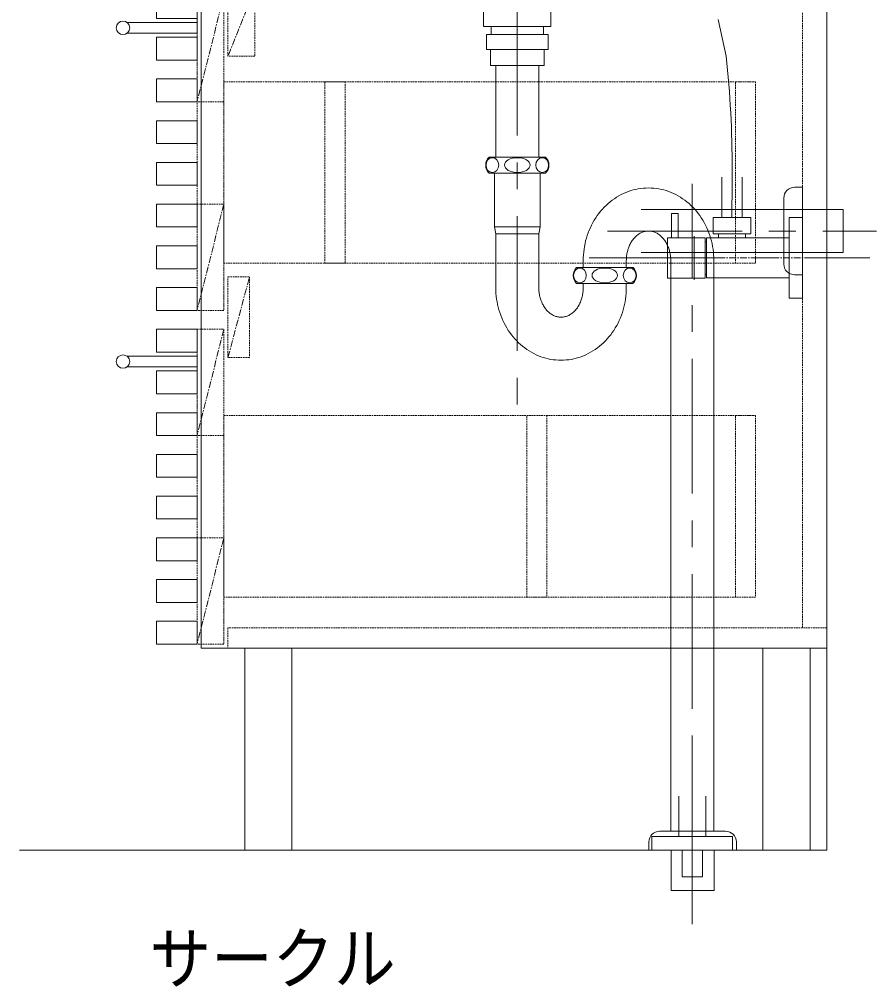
# Model space of a CAD drawing. Units: millimetres, scale not verified. Extents: x -6062 to 6062, y -3045 to 3045.
# Drawn here: x -2588 to -1950, y 1158 to 1877 of the extents above; entities that cross this region are included whole.
import ezdxf
from ezdxf.enums import TextEntityAlignment as Align

# ---------------------------------------------------------------- set-up
doc = ezdxf.new("R2010")
doc.units = ezdxf.units.MM
doc.header["$LTSCALE"] = 20
doc.linetypes.add('CHAIN1', pattern=[8, 5, -1, 1, -1])
doc.linetypes.add('DASHED1', pattern=[1.8, 1.2, -0.6])
for name, color, linetype, lineweight in [('0-0_1図面枠', 7, 'Continuous', 9), ('0-3_5ボウル・キャビネット', 7, 'Continuous', 9), ('0-4_4給排水', 7, 'Continuous', 9)]:
    doc.layers.add(name, color=color, linetype=linetype, lineweight=lineweight)
doc.styles.add('ＭＳ ゴシック', font='')
doc.styles.get('ＭＳ ゴシック').set_extended_font_data('MS Gothic')

# ---------------------------------------------------------------- blocks, each defined once
blk = doc.blocks.new('グループ-8')
at = {"layer": '0-3_5ボウル・キャビネット', "linetype": 'CHAIN1'}
for p, q in [((-12500, 38000), (-12900, 37000)), ((-12960, 37900), (-13360, 36320)), ((-12960, 34800), (-13360, 33220)), ((-12900, 32520), (-12580, 33720)), ((-12960, 32940), (-13360, 31360)), ((-12960, 29840), (-13360, 28260))]:
    blk.add_line(p, q, dxfattribs=at)
at = {"layer": '0-3_5ボウル・キャビネット', "linetype": 'DASHED1'}
blk.add_line((-4360, 38000), (-4360, 28500), dxfattribs=at)
at = {"layer": '0-3_5ボウル・キャビネット'}
for points in [[(-14000, 39000), (-4000, 39000), (-4000, 38000), (-14000, 38000)], [(-13300, 38000), (-4000, 38000), (-4000, 28200), (-13300, 28200)], [(-13960, 37900), (-13360, 37900), (-13360, 37560), (-13960, 37560)], [(-13960, 37280), (-13360, 37280), (-13360, 36940), (-13960, 36940)], [(-13960, 36660), (-13360, 36660), (-13360, 36320), (-13960, 36320)], [(-13960, 36040), (-13360, 36040), (-13360, 35700), (-13960, 35700)], [(-13960, 35420), (-13360, 35420), (-13360, 35080), (-13960, 35080)], [(-13960, 34800), (-13360, 34800), (-13360, 34460), (-13960, 34460)], [(-13960, 34180), (-13360, 34180), (-13360, 33840), (-13960, 33840)], [(-13960, 33560), (-13360, 33560), (-13360, 33220), (-13960, 33220)], [(-13960, 32940), (-13360, 32940), (-13360, 32600), (-13960, 32600)], [(-13960, 32320), (-13360, 32320), (-13360, 31980), (-13960, 31980)], [(-13960, 31700), (-13360, 31700), (-13360, 31360), (-13960, 31360)], [(-13960, 31080), (-13360, 31080), (-13360, 30740), (-13960, 30740)], [(-13960, 30460), (-13360, 30460), (-13360, 30120), (-13960, 30120)], [(-13960, 29840), (-13360, 29840), (-13360, 29500), (-13960, 29500)], [(-13960, 29220), (-13360, 29220), (-13360, 28880), (-13960, 28880)], [(-13960, 28600), (-13360, 28600), (-13360, 28260), (-13960, 28260)], [(-12650, 28200), (-11950, 28200), (-11950, 25200), (-12650, 25200)], [(-4950, 28200), (-4250, 28200), (-4250, 25200), (-4950, 25200)]]:
    blk.add_lwpolyline(points, close=True, dxfattribs=at)
at = {"layer": '0-3_5ボウル・キャビネット', "linetype": 'DASHED1'}
for points in [[(-12900, 38000), (-12500, 38000), (-12500, 37000), (-12900, 37000)], [(-13360, 37900), (-12960, 37900), (-12960, 33220), (-13360, 33220)], [(-13360, 37900), (-12960, 37900), (-12960, 36320), (-13360, 36320)], [(-12960, 36620), (-5060, 36620), (-5060, 33920), (-12960, 33920)], [(-11460, 36620), (-11160, 36620), (-11160, 33920), (-11460, 33920)], [(-5360, 36620), (-5060, 36620), (-5060, 33920), (-5360, 33920)], [(-13360, 34800), (-12960, 34800), (-12960, 33220), (-13360, 33220)], [(-12900, 33720), (-12580, 33720), (-12580, 32520), (-12900, 32520)], [(-13360, 32940), (-12960, 32940), (-12960, 28260), (-13360, 28260)], [(-13360, 32940), (-12960, 32940), (-12960, 31360), (-13360, 31360)], [(-12960, 31660), (-5060, 31660), (-5060, 28960), (-12960, 28960)], [(-8460, 31660), (-8160, 31660), (-8160, 28960), (-8460, 28960)], [(-5360, 31660), (-5060, 31660), (-5060, 28960), (-5360, 28960)], [(-13360, 29840), (-12960, 29840), (-12960, 28260), (-13360, 28260)]]:
    blk.add_lwpolyline(points, close=True, dxfattribs=at)
at = {"layer": '0-3_5ボウル・キャビネット'}
for points in [[(-14400, 37500), (-13360, 37500), (-13360, 37340), (-14400, 37340)], [(-14400, 32540), (-13360, 32540), (-13360, 32380), (-14400, 32380)]]:
    blk.add_lwpolyline(points, dxfattribs=at)
at = {"layer": '0-3_5ボウル・キャビネット', "linetype": 'DASHED1'}
blk.add_lwpolyline([(-4000, 28500), (-12900, 28500), (-12900, 28200)], dxfattribs=at)
at = {"layer": '0-3_5ボウル・キャビネット'}
for centre in [(-14460, 37420), (-14460, 32460)]:
    blk.add_circle(centre, 100, dxfattribs=at)
blk = doc.blocks.new('グループ-9')
at = {"layer": '0-3_5ボウル・キャビネット'}
blk.add_lwpolyline([(-16000, 25200), (-4000, 25200), (-4000, 45200)], dxfattribs=at)
blk.add_blockref('グループ-8', (0, 0), dxfattribs=at)
blk = doc.blocks.new('止水栓_側面')
at = {"layer": '0-4_4給排水', "linetype": 'CHAIN1'}
blk.add_line((-3010, 0), (1000, 0), dxfattribs=at)
at = {"layer": '0-4_4給排水'}
blk.add_lwpolyline([(-900, 1200), (-900, 600), (-1200, 600), (-1200, 1200)], dxfattribs=at)
for points in [[(-1950, 660), (-1850, 660), (-1850, 300), (-1950, 300)], [(-1330, 600), (-770, 600), (-770, 360), (-1330, 360)], [(-200, 600), (0, 600), (0, -600), (-200, -600)], [(-1450, -300), (-2010, -300), (-2010, 300), (-1450, 300)], [(-1430, 298), (-200, 298), (-200, -298), (-1430, -298)], [(-1250, 360), (-850, 360), (-850, 298), (-1250, 298)], [(-1450, 240), (-1430, 240), (-1430, -240), (-1450, -240)]]:
    blk.add_lwpolyline(points, close=True, dxfattribs=at)
blk = doc.blocks.new('ユーロアングル止水栓B')
at = {"layer": '0-4_4給排水'}
blk.add_blockref('止水栓_側面', (0, 0), dxfattribs=at)

msp = doc.modelspace()

# ---------------------------------------------------------------- linework, layer by layer
at = {"layer": '0-4_4給排水', "linetype": 'CHAIN1'}
for p, q in [((-2217.5, 2211), (-2217.5, 1586)), ((-2062.25, 1850), (-2068.25, 1877.32)), ((-2087.5, 1205), (-2087.5, 1755)), ((-2150.5, 1720), (-1950.5, 1720)), ((-2164, 1700), (-1955.5, 1700)), ((-2087.5, 1325), (-2087.5, 1215))]:
    msp.add_line(p, q, dxfattribs=at)
at = {"layer": '0-4_4給排水'}
for p, q in [((-2196.51, 1775), (-2238.49, 1775)), ((-2238.46, 1763), (-2196.54, 1763)), ((-2019.5, 1695.5), (-2019.5, 1744.5)), ((-2200.5, 1723), (-2234.5, 1723)), ((-2233.5, 1718), (-2201.5, 1718)), ((-2086, 1716.25), (-2086, 1683.75)), ((-2168.5, 1693), (-2168.5, 1698)), ((-2136.5, 1693), (-2136.5, 1698)), ((-2131.51, 1693), (-2173.49, 1693)), ((-2173.46, 1681), (-2131.54, 1681)), ((-2168.5, 1678), (-2168.5, 1681)), ((-2136.5, 1678), (-2136.5, 1681)), ((-2119.75, 1264.67), (-2119.75, 1266))]:
    msp.add_line(p, q, dxfattribs=at)
for points in [[(-2242.5, 1924), (-2192.5, 1924), (-2192.5, 1872), (-2242.5, 1872)], [(-2237, 1872), (-2198, 1872), (-2198, 1866), (-2237, 1866)], [(-2240.5, 1866), (-2194.5, 1866), (-2194.5, 1855), (-2240.5, 1855)], [(-2237.5, 1855), (-2197.5, 1855), (-2197.5, 1843), (-2237.5, 1843)], [(-2233.5, 1843), (-2201.5, 1843), (-2201.5, 1775), (-2233.5, 1775)], [(-2015.5, 1730), (-2005.5, 1730), (-2005.5, 1670), (-2015.5, 1670)], [(-2117.5, 1270), (-2057.5, 1270), (-2057.5, 1260), (-2117.5, 1260)], [(-2103.25, 1260), (-2071.25, 1260), (-2071.25, 1230), (-2103.25, 1230)], [(-2095, 1260), (-2080, 1260), (-2080, 1240), (-2095, 1240)]]:
    msp.add_lwpolyline(points, close=True, dxfattribs=at)
for points in [[(-2233.5, 1678), (-2233.5, 1718), (-2234.5, 1723), (-2234.5, 1763), (-2200.5, 1763), (-2200.5, 1723), (-2201.5, 1718), (-2201.5, 1678)], [(-2118.06, 1751.96), (-2120, 1752), (-2121.94, 1751.96), (-2123.86, 1751.84), (-2125.76, 1751.63), (-2127.64, 1751.35), (-2129.5, 1750.98), (-2131.34, 1750.53), (-2133.17, 1750.01), (-2134.97, 1749.4), (-2136.75, 1748.7), (-2138.51, 1747.93), (-2140.26, 1747.08), (-2141.98, 1746.14), (-2143.69, 1745.12), (-2145.36, 1744.03), (-2146.99, 1742.87), (-2148.56, 1741.66), (-2150.08, 1740.39), (-2151.55, 1739.05), (-2152.96, 1737.66), (-2154.32, 1736.21), (-2155.62, 1734.69), (-2156.87, 1733.12), (-2158.07, 1731.49), (-2159.21, 1729.8), (-2160.3, 1728.05), (-2161.34, 1726.24), (-2162.32, 1724.37), (-2163.24, 1722.47), (-2164.08, 1720.55), (-2164.85, 1718.61), (-2165.54, 1716.65), (-2166.16, 1714.67), (-2166.71, 1712.66), (-2167.18, 1710.63), (-2167.59, 1708.58), (-2167.92, 1706.51), (-2168.17, 1704.41), (-2168.35, 1702.3)], [(-2071.5, 1698), (-2071.54, 1700.16), (-2071.65, 1702.3), (-2071.83, 1704.41), (-2072.08, 1706.51), (-2072.41, 1708.58), (-2072.82, 1710.63), (-2073.29, 1712.66), (-2073.84, 1714.67), (-2074.46, 1716.65), (-2075.15, 1718.61), (-2075.92, 1720.55), (-2076.76, 1722.47), (-2077.68, 1724.37), (-2078.66, 1726.24), (-2079.7, 1728.05), (-2080.79, 1729.8), (-2081.93, 1731.49), (-2083.13, 1733.12), (-2084.38, 1734.69), (-2085.68, 1736.21), (-2087.04, 1737.66), (-2088.45, 1739.05), (-2089.92, 1740.39), (-2091.44, 1741.66), (-2093.01, 1742.87), (-2094.64, 1744.03), (-2096.31, 1745.12), (-2098.02, 1746.14), (-2099.74, 1747.08), (-2101.49, 1747.93), (-2103.25, 1748.7), (-2105.03, 1749.4), (-2106.83, 1750.01), (-2108.66, 1750.53), (-2110.5, 1750.98), (-2112.36, 1751.35), (-2114.24, 1751.63), (-2116.14, 1751.84), (-2118.06, 1751.96)], [(-2011.5, 1752.5), (-2005.5, 1752.5), (-2005.5, 1687.5), (-2011.5, 1687.5)], [(-2125.5, 1736), (-1975.5, 1736), (-1975.5, 1704), (-2125.5, 1704)], [(-2119.34, 1719.98), (-2120, 1720), (-2120.66, 1719.98), (-2121.31, 1719.93), (-2121.96, 1719.85), (-2122.6, 1719.73), (-2123.23, 1719.59), (-2123.86, 1719.4), (-2124.48, 1719.19), (-2125.09, 1718.94), (-2125.7, 1718.66), (-2126.3, 1718.34), (-2126.89, 1717.99), (-2127.48, 1717.61), (-2128.06, 1717.2), (-2128.63, 1716.75), (-2129.18, 1716.28), (-2129.72, 1715.79), (-2130.23, 1715.27), (-2130.73, 1714.73), (-2131.21, 1714.16), (-2131.67, 1713.57), (-2132.12, 1712.95), (-2132.54, 1712.31), (-2132.95, 1711.64), (-2133.34, 1710.96), (-2133.71, 1710.24), (-2134.06, 1709.51), (-2134.4, 1708.74), (-2134.71, 1707.97), (-2135, 1707.19), (-2135.26, 1706.4), (-2135.49, 1705.6), (-2135.7, 1704.79), (-2135.89, 1703.97), (-2136.05, 1703.15), (-2136.19, 1702.31), (-2136.3, 1701.47), (-2136.39, 1700.61), (-2136.45, 1699.75)], [(-2103.5, 1698), (-2103.51, 1698.88), (-2103.55, 1699.75), (-2103.61, 1700.61), (-2103.7, 1701.47), (-2103.81, 1702.31), (-2103.95, 1703.15), (-2104.11, 1703.97), (-2104.3, 1704.79), (-2104.51, 1705.6), (-2104.74, 1706.4), (-2105, 1707.19), (-2105.29, 1707.97), (-2105.6, 1708.74), (-2105.94, 1709.51), (-2106.29, 1710.24), (-2106.66, 1710.96), (-2107.05, 1711.64), (-2107.46, 1712.31), (-2107.88, 1712.95), (-2108.33, 1713.57), (-2108.79, 1714.16), (-2109.27, 1714.73), (-2109.77, 1715.27), (-2110.28, 1715.79), (-2110.82, 1716.28), (-2111.37, 1716.75), (-2111.94, 1717.2), (-2112.52, 1717.61), (-2113.11, 1717.99), (-2113.7, 1718.34), (-2114.3, 1718.66), (-2114.91, 1718.94), (-2115.52, 1719.19), (-2116.14, 1719.4), (-2116.77, 1719.59), (-2117.4, 1719.73), (-2118.04, 1719.85), (-2118.69, 1719.93), (-2119.34, 1719.98)], [(-2168.35, 1702.3), (-2168.46, 1700.16), (-2168.5, 1698), (-2168.5, 1698)], [(-2136.45, 1699.75), (-2136.49, 1698.88), (-2136.5, 1698), (-2136.5, 1698)], [(-2103.5, 1698), (-2103.5, 1274), (-2071.5, 1274), (-2071.5, 1698)], [(-2233.5, 1678), (-2233.46, 1675.84), (-2233.35, 1673.7), (-2233.17, 1671.59), (-2232.92, 1669.49), (-2232.59, 1667.42), (-2232.18, 1665.37), (-2231.71, 1663.34), (-2231.16, 1661.33), (-2230.54, 1659.35), (-2229.85, 1657.39), (-2229.08, 1655.45), (-2228.24, 1653.53), (-2227.32, 1651.63), (-2226.34, 1649.76), (-2225.3, 1647.95), (-2224.21, 1646.2), (-2223.07, 1644.51), (-2221.87, 1642.88), (-2220.62, 1641.31), (-2219.32, 1639.79), (-2217.96, 1638.34), (-2216.55, 1636.95), (-2215.08, 1635.61), (-2213.56, 1634.34), (-2211.99, 1633.13), (-2210.36, 1631.97), (-2208.69, 1630.88), (-2206.98, 1629.86), (-2205.26, 1628.92), (-2203.51, 1628.07), (-2201.75, 1627.3), (-2199.97, 1626.6), (-2198.17, 1625.99), (-2196.34, 1625.47), (-2194.5, 1625.02), (-2192.64, 1624.65), (-2190.76, 1624.37), (-2188.86, 1624.16), (-2186.94, 1624.04)], [(-2201.5, 1678), (-2201.49, 1677.12), (-2201.45, 1676.25), (-2201.39, 1675.39), (-2201.3, 1674.53), (-2201.19, 1673.69), (-2201.05, 1672.85), (-2200.89, 1672.03), (-2200.7, 1671.21), (-2200.49, 1670.4), (-2200.26, 1669.6), (-2200, 1668.81), (-2199.71, 1668.03), (-2199.4, 1667.26), (-2199.06, 1666.49), (-2198.71, 1665.76), (-2198.34, 1665.04), (-2197.95, 1664.36), (-2197.54, 1663.69), (-2197.12, 1663.05), (-2196.67, 1662.43), (-2196.21, 1661.84), (-2195.73, 1661.27), (-2195.23, 1660.73), (-2194.72, 1660.21), (-2194.18, 1659.72), (-2193.63, 1659.25), (-2193.06, 1658.8), (-2192.48, 1658.39), (-2191.89, 1658.01), (-2191.3, 1657.66), (-2190.7, 1657.34), (-2190.09, 1657.06), (-2189.48, 1656.81), (-2188.86, 1656.6), (-2188.23, 1656.41), (-2187.6, 1656.27), (-2186.96, 1656.15), (-2186.31, 1656.07), (-2185.66, 1656.02)], [(-2185.66, 1656.02), (-2185, 1656), (-2184.34, 1656.02), (-2183.69, 1656.07), (-2183.04, 1656.15), (-2182.4, 1656.27), (-2181.77, 1656.41), (-2181.14, 1656.6), (-2180.52, 1656.81), (-2179.91, 1657.06), (-2179.3, 1657.34), (-2178.7, 1657.66), (-2178.11, 1658.01), (-2177.52, 1658.39), (-2176.94, 1658.8), (-2176.37, 1659.25), (-2175.82, 1659.72), (-2175.28, 1660.21), (-2174.77, 1660.73), (-2174.27, 1661.27), (-2173.79, 1661.84), (-2173.33, 1662.43), (-2172.88, 1663.05), (-2172.46, 1663.69), (-2172.05, 1664.36), (-2171.66, 1665.04), (-2171.29, 1665.76), (-2170.94, 1666.49), (-2170.6, 1667.26), (-2170.29, 1668.03), (-2170, 1668.81), (-2169.74, 1669.6), (-2169.51, 1670.4), (-2169.3, 1671.21), (-2169.11, 1672.03), (-2168.95, 1672.85), (-2168.81, 1673.69), (-2168.7, 1674.53), (-2168.61, 1675.39), (-2168.55, 1676.25)], [(-2168.55, 1676.25), (-2168.51, 1677.12), (-2168.5, 1678)], [(-2136.65, 1673.7), (-2136.54, 1675.84), (-2136.5, 1678), (-2136.5, 1678)], [(-2186.94, 1624.04), (-2185, 1624), (-2183.06, 1624.04), (-2181.14, 1624.16), (-2179.24, 1624.37), (-2177.36, 1624.65), (-2175.5, 1625.02), (-2173.66, 1625.47), (-2171.83, 1625.99), (-2170.03, 1626.6), (-2168.25, 1627.3), (-2166.49, 1628.07), (-2164.74, 1628.92), (-2163.02, 1629.86), (-2161.31, 1630.88), (-2159.64, 1631.97), (-2158.01, 1633.13), (-2156.44, 1634.34), (-2154.92, 1635.61), (-2153.45, 1636.95), (-2152.04, 1638.34), (-2150.68, 1639.79), (-2149.38, 1641.31), (-2148.13, 1642.88), (-2146.93, 1644.51), (-2145.79, 1646.2), (-2144.7, 1647.95), (-2143.66, 1649.76), (-2142.68, 1651.63), (-2141.76, 1653.53), (-2140.92, 1655.45), (-2140.15, 1657.39), (-2139.46, 1659.35), (-2138.84, 1661.33), (-2138.29, 1663.34), (-2137.82, 1665.37), (-2137.41, 1667.42), (-2137.08, 1669.49), (-2136.83, 1671.59), (-2136.65, 1673.7)], [(-2097.5, 1300), (-2097.5, 1270), (-2077.5, 1270), (-2077.5, 1300)], [(-2111.75, 1274), (-2111.62, 1274), (-2062.87, 1274), (-2062.75, 1274)], [(-2054.75, 1266), (-2054.75, 1264.67), (-2054.75, 1260), (-2119.75, 1260), (-2119.75, 1264.67)]]:
    msp.add_lwpolyline(points, dxfattribs=at)
at = {"layer": '0-4_4給排水', "linetype": 'CHAIN1'}
msp.add_lwpolyline([(-2058, 1730), (-2057.79, 1755.97), (-2057.83, 1765.72)], dxfattribs=at)
msp.add_arc((-2874.39, 1765.11), 816.57, 0.04236, 5.96707, dxfattribs=at)
at = {"layer": '0-4_4給排水'}
for centre, radius, start, end in [((-2232.58, 1769.02), 8.41, 134.66665, 180.15554), ((-2232.58, 1769.02), 8.41, 180.1498, 225.63883), ((-2202.42, 1769.02), 8.41, 314.36117, 359.8502), ((-2202.42, 1769.02), 8.41, 359.84446, 45.33335), ((-2011.5, 1744.5), 8, 90, 180), ((-2167.58, 1687.02), 8.41, 134.66665, 180.15554), ((-2137.42, 1687.02), 8.41, 359.84446, 45.33335), ((-2011.5, 1695.5), 8, 180, 270), ((-2167.58, 1687.02), 8.41, 180.1498, 225.63883), ((-2137.42, 1687.02), 8.41, 314.36117, 359.8502), ((-2111.75, 1266), 8, 90, 180), ((-2062.75, 1266), 8, 0, 90)]:
    msp.add_arc(centre, radius, start, end, dxfattribs=at)
for centre, major_axis, ratio in [((-2236, 1769), (0, 5.5), 0.863636), ((-2217.5, 1769), (9.5, 0), 0.578947), ((-2199, 1769), (0, 5.5), 0.863636), ((-2171, 1687), (0, 5.5), 0.863636), ((-2152.5, 1687), (9.5, 0), 0.578947), ((-2134, 1687), (0, 5.5), 0.863636)]:
    msp.add_ellipse(centre, major_axis=major_axis, ratio=ratio, dxfattribs=at)

# ---------------------------------------------------------------- block references
at = {"layer": '0-0_1図面枠', "xscale": 0.05, "yscale": 0.05}
msp.add_blockref('ユーロアングル止水栓B', (-2005.5, 1700), dxfattribs=at)
at = {"layer": '0-3_5ボウル・キャビネット', "xscale": 0.05, "yscale": 0.05}
msp.add_blockref('グループ-9', (-1787.5, 0), dxfattribs=at)

# ---------------------------------------------------------------- texts
at = {"layer": '0-0_1図面枠', "style": 'ＭＳ ゴシック', "width": 0.9}
msp.add_text('サークル', height=37.24, dxfattribs=at).set_placement((-2490.79, 1149.61), align=Align.BOTTOM_LEFT)

doc.saveas('drawing.dxf')
